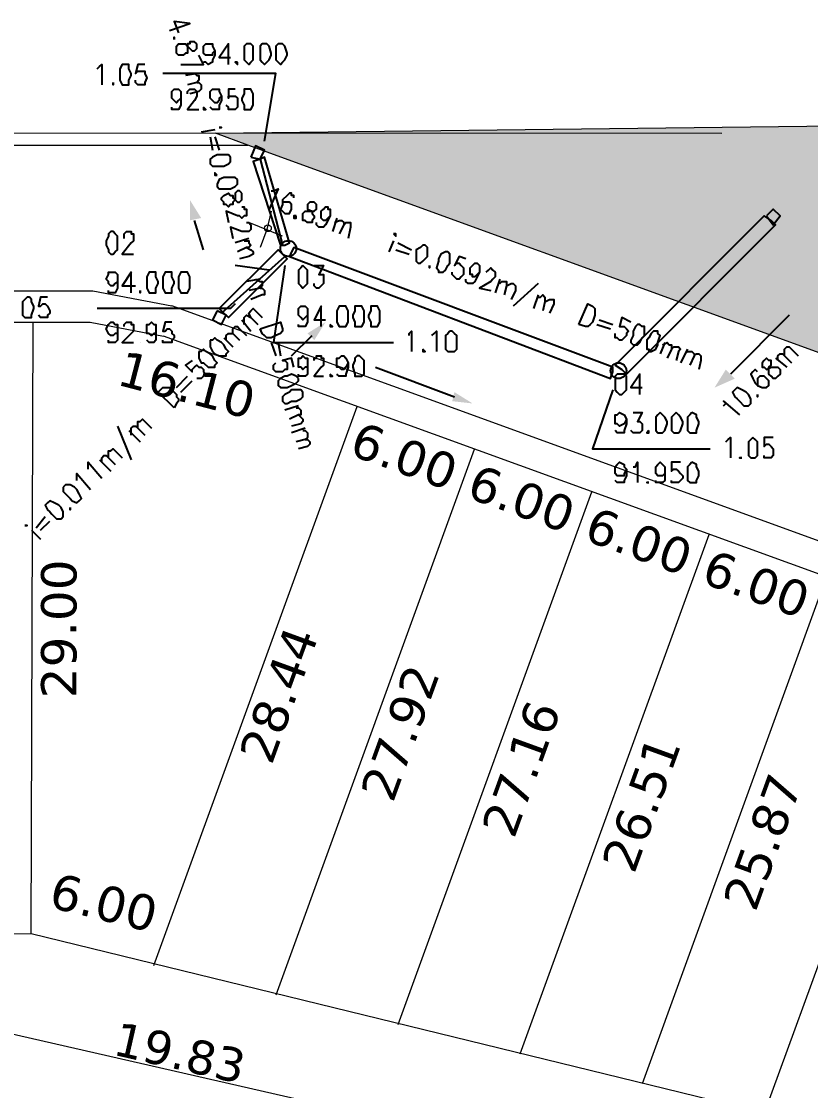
# Model space of a CAD drawing. Header units: centimetres. Extents: x 429547 to 433218, y 9613176 to 9615382.
# Drawn here: x 432587.1 to 432625.1, y 9614630.3 to 9614681.7 of the extents above; entities that cross this region are included whole.
import ezdxf

# ---------------------------------------------------------------- set-up
doc = ezdxf.new("R2010")
doc.units = ezdxf.units.CM
doc.header["$LTSCALE"] = 0.05
for name, color, linetype, lineweight in [('AREAS', 6, 'Continuous', 20), ('CERCA', 1, 'FENCELINE1', 15), ('DIM NOVO', 4, 'Continuous', 20), ('p vista', 1, 'Continuous', 50)]:
    doc.layers.add(name, color=color, linetype=linetype, lineweight=lineweight)
for name, color, linetype in [('DIM', 7, 'Continuous'), ('Hachura', 252, 'Continuous'), ('PDF_C00-FF-00', 7, 'Continuous'), ('PDF_Cotas', 7, 'Continuous'), ('PDF_PONTOS-CAIXAS', 7, 'Continuous'), ('PDF_PS_IND_COMPRIMENTO', 1, 'Continuous'), ('PDF_PS_IND_DIAMETRO', 1, 'Continuous'), ('PDF_PS_IND_FLUXO', 1, 'Continuous'), ('PDF_PS_IND_INCLINACAO', 1, 'Continuous'), ('PDF_PS_LINHA_CENTRAL', 1, 'Continuous'), ('PDF_PS_PONTOS_IDENTIFICACAO_LIN', 7, 'Continuous'), ('PDF_PS_PONTOS_IDENTIFICACAO_TXT', 1, 'Continuous'), ('PDF_TUBO_DE_CONCRETO', 7, 'Continuous')]:
    doc.layers.add(name, color=color, linetype=linetype)
doc.styles.add('LEALTÀ PADRÃO', font='verdana.ttf')
doc.linetypes.add('FENCELINE1', pattern='A,0.25,-0.1,[133,ltypeshp.shx,S=0.1,R=0,X=-0.1,Y=0],-0.1,1', length=1.45)

msp = doc.modelspace()

# ---------------------------------------------------------------- hatches: boundary and pattern name
at = {"layer": 'Hachura', "linetype": 'Continuous', "lineweight": -2, "true_color": 0x139b48}
h = msp.add_hatch(dxfattribs=at)
h.set_pattern_fill('CROSS', color=114, scale=0.1)
h.set_pattern_definition([(0, (3000, 500), (0.635, 0.635), [0.3175, -0.9525]), (90, (3000.15875, 499.84125), (-0.635, 0.635), [0.3175, -0.9525])])
h.paths.add_polyline_path([(432658.056, 9614677.069), (432596.462, 9614676.347), (432598.012, 9614675.763), (432650.626, 9614656.633)])

# ---------------------------------------------------------------- linework, layer by layer
at = {"layer": 'AREAS', "color": 7, "linetype": 'Continuous', "lineweight": 9}
for p, q in [((432596.462, 9614676.347), (432658.056, 9614677.069)), ((432598.012, 9614675.763), (432596.462, 9614676.347)), ((432650.626, 9614656.633), (432598.012, 9614675.763))]:
    msp.add_line(p, q, dxfattribs=at)
at = {"layer": 'CERCA', "color": 7, "linetype": 'ByBlock', "lineweight": 9}
msp.add_line((432623.442, 9614629.103, -0.932), (432587.606, 9614637.852, -1.112), dxfattribs=at)
at = {"layer": 'DIM NOVO', "color": 251, "linetype": 'Continuous', "lineweight": 0, "true_color": 0x636466}
msp.add_line((432585.887, 9614633.226), (432603.445, 9614629.227), dxfattribs=at)
at = {"layer": 'p vista', "color": 7, "linetype": 'Continuous', "lineweight": 9}
for p, q in [((430995.543, 9614677.372, -1.124), (432620.791, 9614676.336, -1.124)), ((432565.394, 9614675.763), (432598.012, 9614675.763)), ((432702.785, 9614637.669), (432598.012, 9614675.763)), ((432559.21, 9614668.763), (432590.572, 9614668.763)), ((432590.572, 9614668.763), (432594.367, 9614668.044)), ((432753.487, 9614610.19), (432594.367, 9614668.044)), ((432557.852, 9614667.263), (432590.431, 9614667.263)), ((432587.606, 9614637.852, -1.112), (432587.693, 9614667.263)), ((432590.431, 9614667.263), (432593.968, 9614666.593)), ((432759.185, 9614606.522, 0), (432593.968, 9614666.593)), ((432593.502, 9614636.34), (432603.271, 9614663.21)), ((432599.37, 9614634.922), (432608.91, 9614661.16)), ((432605.239, 9614633.503), (432614.549, 9614659.11)), ((432611.107, 9614632.085), (432620.188, 9614657.06)), ((432616.976, 9614630.666), (432625.827, 9614655.009)), ((432622.845, 9614629.251), (432631.466, 9614652.959)), ((432587.606, 9614637.852, -1.112), (432528.551, 9614637.741, -1.124))]:
    msp.add_line(p, q, dxfattribs=at)
at = {"layer": 'PDF_C00-FF-00', "linetype": 'Continuous', "lineweight": 25}
for centre in [(432599.956, 9614670.795), (432615.822, 9614664.927)]:
    msp.add_circle(centre, 0.38, dxfattribs=at)
at = {"layer": 'PDF_Cotas', "linetype": 'Continuous', "lineweight": 9}
for points in [[(432599.141, 9614672.588), (432598.924, 9614671.718), (432598.598, 9614670.849)], [(432599.685, 9614671.392), (432598.055, 9614672.044)]]:
    msp.add_lwpolyline(points, dxfattribs=at)
msp.add_circle((432598.978, 9614671.773), 0.163, dxfattribs=at)
at = {"layer": 'PDF_PONTOS-CAIXAS', "linetype": 'Continuous', "lineweight": 25}
for points in [[(432598.163, 9614675.195), (432598.598, 9614675.087), (432598.815, 9614675.521), (432598.381, 9614675.739)], [(432622.939, 9614672.37), (432623.265, 9614671.936), (432623.591, 9614672.37), (432623.265, 9614672.696)], [(432596.533, 9614667.806), (432596.316, 9614667.372), (432596.751, 9614667.154), (432596.968, 9614667.589)]]:
    msp.add_lwpolyline(points, close=True, dxfattribs=at)
at = {"layer": 'PDF_PS_IND_COMPRIMENTO', "linetype": 'Continuous', "lineweight": 25}
for points in [[(432594.251, 9614681.281), (432595.229, 9614681.607), (432594.469, 9614681.715), (432594.686, 9614681.172)], [(432594.469, 9614680.846), (432594.469, 9614680.955), (432594.469, 9614680.846)], [(432594.795, 9614679.651), (432595.881, 9614679.651), (432595.664, 9614680.085)], [(432595.555, 9614679.216), (432595.012, 9614679.107)], [(432595.447, 9614679.216), (432595.555, 9614679.107), (432595.664, 9614679.107), (432595.664, 9614678.999), (432595.664, 9614678.89), (432595.555, 9614678.781), (432595.121, 9614678.673)], [(432595.555, 9614678.781), (432595.664, 9614678.781), (432595.773, 9614678.673), (432595.773, 9614678.564), (432595.773, 9614678.455), (432595.664, 9614678.347), (432595.229, 9614678.238)], [(432599.141, 9614673.565), (432599.25, 9614673.565), (432599.467, 9614673.674), (432599.033, 9614672.696)], [(432600.228, 9614673.239), (432600.228, 9614673.348), (432600.119, 9614673.348), (432600.119, 9614673.457), (432600.011, 9614673.457), (432599.902, 9614673.348), (432599.685, 9614673.131), (432599.685, 9614672.913), (432599.576, 9614672.696), (432599.685, 9614672.588), (432599.793, 9614672.479), (432599.902, 9614672.479), (432600.011, 9614672.479), (432600.119, 9614672.696), (432600.119, 9614672.805), (432600.119, 9614672.913), (432600.011, 9614673.022), (432599.793, 9614673.022), (432599.685, 9614673.022), (432599.685, 9614672.913)], [(432601.967, 9614672.37), (432601.858, 9614672.262), (432601.749, 9614672.153), (432601.641, 9614672.153), (432601.532, 9614672.262), (432601.532, 9614672.37), (432601.532, 9614672.479), (432601.532, 9614672.588), (432601.641, 9614672.696), (432601.749, 9614672.805), (432601.858, 9614672.805), (432601.858, 9614672.696), (432601.967, 9614672.696), (432601.967, 9614672.588), (432601.967, 9614672.37), (432601.858, 9614672.153), (432601.749, 9614671.936), (432601.641, 9614671.827), (432601.532, 9614671.827), (432601.423, 9614671.827), (432601.315, 9614671.936), (432601.315, 9614672.044)], [(432602.293, 9614672.262), (432602.075, 9614671.61)], [(432602.184, 9614672.044), (432602.401, 9614672.153), (432602.51, 9614672.153), (432602.619, 9614672.044), (432602.619, 9614671.936), (432602.401, 9614671.501)], [(432602.619, 9614671.936), (432602.727, 9614672.044), (432602.836, 9614672.044), (432602.945, 9614672.044), (432602.945, 9614671.936), (432602.945, 9614671.827), (432602.836, 9614671.284)], [(432623.809, 9614665.633), (432623.809, 9614665.85), (432623.809, 9614665.959), (432623.917, 9614666.068), (432624.026, 9614666.068), (432624.135, 9614665.959), (432624.461, 9614665.633)], [(432623.374, 9614665.524), (432623.917, 9614665.09)], [(432623.483, 9614665.416), (432623.483, 9614665.524), (432623.483, 9614665.633), (432623.591, 9614665.742), (432623.7, 9614665.742), (432623.809, 9614665.633), (432624.135, 9614665.307)], [(432622.505, 9614664.872), (432622.396, 9614664.981), (432622.287, 9614664.872), (432622.179, 9614664.764), (432622.287, 9614664.546), (432622.396, 9614664.329), (432622.505, 9614664.22), (432622.722, 9614664.112), (432622.831, 9614664.112), (432622.939, 9614664.112), (432623.048, 9614664.22), (432623.048, 9614664.438), (432622.939, 9614664.546), (432622.831, 9614664.655), (432622.613, 9614664.655), (432622.505, 9614664.546), (432622.505, 9614664.438), (432622.505, 9614664.329), (432622.505, 9614664.22)], [(432620.875, 9614663.242), (432620.983, 9614663.351), (432620.875, 9614663.46), (432621.635, 9614662.808)], [(432622.505, 9614663.786), (432622.505, 9614663.677), (432622.505, 9614663.786)]]:
    msp.add_lwpolyline(points, dxfattribs=at)
for points in [[(432595.555, 9614680.629), (432595.447, 9614680.737), (432595.338, 9614680.737), (432595.229, 9614680.737), (432595.229, 9614680.629), (432595.121, 9614680.629), (432595.121, 9614680.411), (432595.121, 9614680.303), (432595.121, 9614680.194), (432595.012, 9614680.194), (432594.903, 9614680.085), (432594.795, 9614680.085), (432594.686, 9614680.085), (432594.577, 9614680.194), (432594.577, 9614680.411), (432594.577, 9614680.52), (432594.686, 9614680.629), (432594.795, 9614680.629), (432594.903, 9614680.629), (432595.012, 9614680.629), (432595.121, 9614680.52), (432595.229, 9614680.411), (432595.338, 9614680.303), (432595.447, 9614680.303), (432595.555, 9614680.411), (432595.555, 9614680.52)], [(432601.097, 9614673.022), (432600.989, 9614673.022), (432600.88, 9614672.913), (432600.88, 9614672.805), (432600.88, 9614672.696), (432601.097, 9614672.588), (432601.097, 9614672.479), (432601.206, 9614672.37), (432601.206, 9614672.262), (432601.097, 9614672.153), (432601.097, 9614672.044), (432600.989, 9614672.044), (432600.88, 9614672.044), (432600.771, 9614672.153), (432600.663, 9614672.153), (432600.663, 9614672.262), (432600.663, 9614672.37), (432600.663, 9614672.479), (432600.771, 9614672.588), (432600.88, 9614672.588), (432600.989, 9614672.588), (432601.097, 9614672.588), (432601.206, 9614672.588), (432601.315, 9614672.696), (432601.315, 9614672.805), (432601.315, 9614672.913), (432601.206, 9614673.022)], [(432600.337, 9614672.37), (432600.228, 9614672.37), (432600.228, 9614672.262), (432600.337, 9614672.262)], [(432622.722, 9614665.307), (432622.722, 9614665.198), (432622.722, 9614665.09), (432622.831, 9614665.09), (432622.939, 9614664.981), (432623.157, 9614665.09), (432623.265, 9614665.09), (432623.374, 9614665.09), (432623.483, 9614665.09), (432623.591, 9614664.981), (432623.591, 9614664.872), (432623.591, 9614664.764), (432623.483, 9614664.655), (432623.374, 9614664.546), (432623.265, 9614664.546), (432623.157, 9614664.655), (432623.048, 9614664.764), (432623.048, 9614664.981), (432623.048, 9614665.09), (432623.157, 9614665.198), (432623.157, 9614665.307), (432623.157, 9614665.416), (432623.048, 9614665.416), (432622.939, 9614665.524), (432622.831, 9614665.416)], [(432621.418, 9614664.003), (432621.309, 9614663.894), (432621.418, 9614663.677), (432621.527, 9614663.568), (432621.635, 9614663.46), (432621.853, 9614663.242), (432621.961, 9614663.242), (432622.07, 9614663.242), (432622.179, 9614663.351), (432622.179, 9614663.46), (432622.179, 9614663.568), (432622.07, 9614663.786), (432621.961, 9614663.894), (432621.744, 9614664.003), (432621.527, 9614664.112)]]:
    msp.add_lwpolyline(points, close=True, dxfattribs=at)
at = {"layer": 'PDF_PS_IND_DIAMETRO', "linetype": 'Continuous', "lineweight": 25}
for points in [[(432613.92, 9614667.154), (432614.355, 9614668.132), (432614.572, 9614668.024), (432614.681, 9614667.915), (432614.681, 9614667.806), (432614.681, 9614667.698), (432614.681, 9614667.589), (432614.572, 9614667.263), (432614.463, 9614667.154), (432614.355, 9614667.046), (432614.246, 9614667.046)], [(432598.598, 9614666.937), (432599.576, 9614667.263), (432599.685, 9614666.937), (432599.685, 9614666.828), (432599.576, 9614666.72), (432599.359, 9614666.611), (432599.141, 9614666.502), (432599.033, 9614666.502), (432598.924, 9614666.502), (432598.815, 9614666.611), (432598.707, 9614666.72)], [(432616.854, 9614667.154), (432616.745, 9614667.154), (432616.637, 9614667.046), (432616.528, 9614666.828), (432616.528, 9614666.611), (432616.419, 9614666.394), (432616.419, 9614666.285), (432616.528, 9614666.176), (432616.637, 9614666.176), (432616.745, 9614666.176), (432616.854, 9614666.285), (432616.963, 9614666.502), (432617.071, 9614666.611), (432617.071, 9614666.828), (432617.071, 9614667.046), (432616.963, 9614667.046)], [(432617.615, 9614666.828), (432617.506, 9614666.828), (432617.397, 9614666.72), (432617.289, 9614666.502), (432617.18, 9614666.394), (432617.18, 9614666.176), (432617.18, 9614665.959), (432617.289, 9614665.959), (432617.289, 9614665.85), (432617.397, 9614665.85), (432617.615, 9614665.959), (432617.723, 9614666.176), (432617.723, 9614666.285), (432617.832, 9614666.611), (432617.723, 9614666.72), (432617.723, 9614666.828)], [(432596.207, 9614666.394), (432596.207, 9614666.285), (432596.207, 9614666.068), (432596.316, 9614665.85), (432596.425, 9614665.742), (432596.642, 9614665.633), (432596.859, 9614665.633), (432596.968, 9614665.633), (432596.968, 9614665.742), (432597.077, 9614665.85), (432596.968, 9614665.959), (432596.859, 9614666.176), (432596.751, 9614666.285), (432596.533, 9614666.394), (432596.425, 9614666.502), (432596.316, 9614666.394)], [(432595.664, 9614665.85), (432595.664, 9614665.742), (432595.664, 9614665.524), (432595.773, 9614665.307), (432595.881, 9614665.307), (432596.099, 9614665.09), (432596.316, 9614665.09), (432596.425, 9614665.09), (432596.425, 9614665.198), (432596.533, 9614665.307), (432596.425, 9614665.416), (432596.316, 9614665.633), (432596.207, 9614665.742), (432595.99, 9614665.85), (432595.881, 9614665.959), (432595.773, 9614665.85)], [(432600.445, 9614664.546), (432600.337, 9614664.655), (432600.119, 9614664.764), (432599.902, 9614664.655), (432599.793, 9614664.655), (432599.576, 9614664.546), (432599.467, 9614664.438), (432599.467, 9614664.329), (432599.467, 9614664.22), (432599.576, 9614664.112), (432599.685, 9614664.112), (432599.902, 9614664.112), (432600.119, 9614664.22), (432600.337, 9614664.329), (432600.445, 9614664.438)], [(432594.469, 9614663.134), (432593.708, 9614663.894), (432593.925, 9614664.112), (432594.034, 9614664.112), (432594.143, 9614664.112), (432594.251, 9614664.112), (432594.36, 9614664.003), (432594.577, 9614663.786), (432594.577, 9614663.677), (432594.686, 9614663.568), (432594.686, 9614663.46), (432594.577, 9614663.351)], [(432600.663, 9614663.894), (432600.554, 9614664.003), (432600.445, 9614664.003), (432600.119, 9614664.003), (432600.011, 9614663.894), (432599.793, 9614663.786), (432599.685, 9614663.677), (432599.685, 9614663.568), (432599.685, 9614663.46), (432599.793, 9614663.351), (432599.902, 9614663.351), (432600.119, 9614663.46), (432600.337, 9614663.46), (432600.554, 9614663.568), (432600.663, 9614663.677), (432600.663, 9614663.786)]]:
    msp.add_lwpolyline(points, close=True, dxfattribs=at)
for points in [[(432597.837, 9614667.154), (432597.837, 9614667.372), (432597.837, 9614667.48), (432597.946, 9614667.589), (432598.163, 9614667.48), (432598.489, 9614667.154)], [(432598.163, 9614667.48), (432598.055, 9614667.698), (432598.163, 9614667.806), (432598.272, 9614667.915), (432598.381, 9614667.806), (432598.707, 9614667.48)], [(432597.294, 9614666.72), (432597.294, 9614666.828), (432597.294, 9614666.937), (432597.403, 9614667.046), (432597.511, 9614667.046), (432597.62, 9614666.937), (432597.946, 9614666.611)], [(432597.729, 9614667.372), (432598.163, 9614666.828)], [(432614.789, 9614667.154), (432615.441, 9614666.937)], [(432614.898, 9614667.372), (432615.55, 9614667.154)], [(432616.419, 9614667.263), (432615.985, 9614667.48), (432615.876, 9614667.046), (432615.985, 9614667.046), (432616.093, 9614667.046), (432616.202, 9614666.937), (432616.311, 9614666.828), (432616.202, 9614666.72), (432616.202, 9614666.611), (432616.093, 9614666.502), (432615.985, 9614666.394), (432615.876, 9614666.394), (432615.767, 9614666.502), (432615.659, 9614666.502), (432615.659, 9614666.611), (432615.659, 9614666.72)], [(432596.968, 9614666.394), (432596.968, 9614666.611), (432597.077, 9614666.72), (432597.185, 9614666.72), (432597.294, 9614666.72), (432597.62, 9614666.394)], [(432596.859, 9614666.502), (432597.294, 9614666.068)], [(432599.141, 9614666.285), (432599.359, 9614665.633)], [(432599.467, 9614666.285), (432599.576, 9614665.633)], [(432618.049, 9614666.285), (432617.832, 9614665.742)], [(432617.941, 9614666.176), (432618.158, 9614666.285), (432618.267, 9614666.176), (432618.375, 9614666.176), (432618.375, 9614665.959), (432618.158, 9614665.524)], [(432618.375, 9614665.959), (432618.484, 9614666.068), (432618.593, 9614666.068), (432618.701, 9614666.068), (432618.81, 9614665.959), (432618.701, 9614665.85), (432618.593, 9614665.416)], [(432600.228, 9614665.09), (432600.119, 9614665.524), (432599.685, 9614665.416), (432599.793, 9614665.416), (432599.902, 9614665.307), (432599.902, 9614665.198), (432599.902, 9614664.981), (432599.793, 9614664.981), (432599.685, 9614664.872), (432599.576, 9614664.872), (432599.467, 9614664.872), (432599.359, 9614664.872), (432599.25, 9614664.981), (432599.25, 9614665.09), (432599.25, 9614665.198), (432599.359, 9614665.307)], [(432619.136, 9614665.959), (432618.81, 9614665.307)], [(432619.027, 9614665.742), (432619.136, 9614665.85), (432619.245, 9614665.85), (432619.353, 9614665.85), (432619.462, 9614665.742), (432619.462, 9614665.633), (432619.245, 9614665.198)], [(432619.462, 9614665.633), (432619.571, 9614665.742), (432619.679, 9614665.742), (432619.788, 9614665.633), (432619.788, 9614665.416), (432619.679, 9614664.981)], [(432595.338, 9614665.416), (432595.012, 9614665.198), (432595.338, 9614664.872), (432595.338, 9614664.981), (432595.447, 9614665.09), (432595.555, 9614665.198), (432595.664, 9614665.09), (432595.773, 9614665.09), (432595.881, 9614664.981), (432595.881, 9614664.872), (432595.99, 9614664.764), (432595.881, 9614664.655), (432595.773, 9614664.546), (432595.664, 9614664.546), (432595.555, 9614664.546)], [(432594.577, 9614664.112), (432595.121, 9614664.655)], [(432594.795, 9614663.894), (432595.338, 9614664.438)], [(432600.445, 9614663.242), (432599.793, 9614663.025)], [(432600.337, 9614663.134), (432600.445, 9614663.134), (432600.554, 9614663.025), (432600.554, 9614662.916), (432600.554, 9614662.808), (432600.445, 9614662.808), (432600.011, 9614662.59)], [(432600.445, 9614662.808), (432600.554, 9614662.699), (432600.663, 9614662.59), (432600.663, 9614662.482), (432600.554, 9614662.373), (432600.119, 9614662.264)], [(432600.771, 9614662.156), (432600.119, 9614661.938)], [(432600.663, 9614662.047), (432600.771, 9614662.047), (432600.88, 9614661.938), (432600.88, 9614661.83), (432600.88, 9614661.721), (432600.771, 9614661.612), (432600.337, 9614661.504)], [(432600.771, 9614661.612), (432600.88, 9614661.612), (432600.989, 9614661.504), (432600.989, 9614661.395), (432600.88, 9614661.286), (432600.445, 9614661.178)]]:
    msp.add_lwpolyline(points, dxfattribs=at)
at = {"layer": 'PDF_PS_IND_FLUXO', "linetype": 'Continuous', "lineweight": 25}
for points in [[(432595.881, 9614670.74), (432595.447, 9614672.153)], [(432624.026, 9614667.589), (432621.201, 9614664.764)], [(432600.119, 9614665.633), (432601.097, 9614666.611)], [(432604.14, 9614665.09), (432607.943, 9614663.677)]]:
    msp.add_lwpolyline(points, dxfattribs=at)
at = {"layer": 'PDF_PS_IND_FLUXO', "linetype": 'Continuous', "lineweight": 0, "transparency": 33554559}
for points in [[(432595.229, 9614672.153), (432595.229, 9614673.131), (432595.773, 9614672.262)], [(432600.88, 9614666.72), (432601.749, 9614667.263), (432601.206, 9614666.394)], [(432621.418, 9614664.546), (432620.44, 9614664.112), (432620.983, 9614664.981)], [(432607.943, 9614663.894), (432608.813, 9614663.351), (432607.835, 9614663.46)]]:
    msp.add_solid(points, dxfattribs=at)
at = {"layer": 'PDF_PS_IND_INCLINACAO', "linetype": 'Continuous', "lineweight": 25}
for points in [[(432596.425, 9614676.499), (432595.773, 9614676.391)], [(432596.642, 9614676.608), (432596.751, 9614676.608), (432596.642, 9614676.608)], [(432596.207, 9614676.173), (432596.316, 9614675.521)], [(432596.425, 9614676.173), (432596.642, 9614675.521)], [(432597.729, 9614672.805), (432597.837, 9614672.805), (432597.837, 9614672.696), (432597.946, 9614672.696), (432597.946, 9614672.588), (432597.946, 9614672.479), (432597.946, 9614672.37), (432597.837, 9614672.37), (432597.729, 9614672.262), (432597.62, 9614672.37), (432597.511, 9614672.37), (432596.968, 9614672.588), (432597.077, 9614672.044)], [(432597.946, 9614672.044), (432598.055, 9614672.044), (432598.163, 9614671.936), (432598.163, 9614671.827), (432598.163, 9614671.718), (432598.055, 9614671.61), (432597.946, 9614671.61), (432597.837, 9614671.61), (432597.729, 9614671.61), (432597.185, 9614671.827), (432597.294, 9614671.284)], [(432598.055, 9614671.284), (432597.403, 9614671.066)], [(432597.837, 9614671.175), (432598.055, 9614671.175), (432598.055, 9614671.066), (432598.163, 9614670.958), (432598.055, 9614670.849), (432597.946, 9614670.849), (432597.511, 9614670.632)], [(432605.009, 9614671.175), (432604.792, 9614670.632)], [(432597.946, 9614670.849), (432598.163, 9614670.74), (432598.272, 9614670.632), (432598.272, 9614670.523), (432598.055, 9614670.414), (432597.62, 9614670.306)], [(432605.118, 9614670.74), (432605.77, 9614670.523)], [(432605.227, 9614671.066), (432605.879, 9614670.74)], [(432608.487, 9614670.306), (432608.161, 9614670.414), (432607.943, 9614669.98), (432608.052, 9614670.088), (432608.161, 9614670.088), (432608.269, 9614669.98), (432608.378, 9614669.871), (432608.378, 9614669.762), (432608.378, 9614669.654), (432608.378, 9614669.545), (432608.269, 9614669.436), (432608.161, 9614669.328), (432608.052, 9614669.328), (432607.943, 9614669.436), (432607.835, 9614669.545), (432607.835, 9614669.654)], [(432599.033, 9614669.762), (432597.403, 9614669.98)], [(432606.748, 9614669.98), (432606.748, 9614669.871), (432606.748, 9614669.98)], [(432609.139, 9614669.654), (432609.03, 9614669.545), (432608.921, 9614669.436), (432608.813, 9614669.436), (432608.813, 9614669.545), (432608.704, 9614669.545), (432608.704, 9614669.654), (432608.704, 9614669.871), (432608.813, 9614669.98), (432608.921, 9614670.088), (432609.03, 9614670.088), (432609.139, 9614669.98), (432609.139, 9614669.871), (432609.139, 9614669.654), (432609.03, 9614669.436), (432608.921, 9614669.219), (432608.813, 9614669.11), (432608.704, 9614669.11), (432608.595, 9614669.11), (432608.487, 9614669.219), (432608.487, 9614669.328)], [(432609.465, 9614669.654), (432609.573, 9614669.762), (432609.682, 9614669.871), (432609.791, 9614669.762), (432609.899, 9614669.654), (432609.899, 9614669.545), (432609.899, 9614669.436), (432609.791, 9614669.328), (432609.682, 9614669.219), (432609.139, 9614668.893), (432609.682, 9614668.784)], [(432598.598, 9614669.328), (432597.946, 9614669.219)], [(432598.381, 9614669.328), (432598.598, 9614669.219), (432598.707, 9614669.219), (432598.707, 9614669.11), (432598.707, 9614669.002), (432598.598, 9614668.893), (432598.055, 9614668.784)], [(432610.117, 9614669.328), (432609.899, 9614668.676)], [(432610.117, 9614669.11), (432610.225, 9614669.219), (432610.334, 9614669.219), (432610.443, 9614669.219), (432610.443, 9614669.11), (432610.443, 9614669.002), (432610.334, 9614668.567)], [(432610.443, 9614669.002), (432610.66, 9614669.11), (432610.769, 9614669.11), (432610.877, 9614669.002), (432610.877, 9614668.784), (432610.66, 9614668.35)], [(432611.964, 9614669.11), (432610.769, 9614668.024)], [(432598.598, 9614668.893), (432598.707, 9614668.893), (432598.815, 9614668.784), (432598.815, 9614668.676), (432598.815, 9614668.567), (432598.707, 9614668.567), (432598.163, 9614668.35)], [(432611.964, 9614668.567), (432611.747, 9614667.915)], [(432611.964, 9614668.458), (432612.073, 9614668.458), (432612.181, 9614668.567), (432612.29, 9614668.458), (432612.29, 9614668.241), (432612.181, 9614667.806)], [(432612.29, 9614668.241), (432612.507, 9614668.35), (432612.616, 9614668.35), (432612.725, 9614668.35), (432612.725, 9614668.241), (432612.725, 9614668.132), (432612.507, 9614667.698)], [(432592.73, 9614662.156), (432592.73, 9614662.373), (432592.73, 9614662.482), (432592.839, 9614662.482), (432592.947, 9614662.59), (432593.056, 9614662.482), (432593.382, 9614662.156)], [(432591.752, 9614662.264), (432592.404, 9614660.634)], [(432592.295, 9614662.047), (432592.839, 9614661.504)], [(432592.404, 9614661.83), (432592.404, 9614662.047), (432592.404, 9614662.156), (432592.513, 9614662.264), (432592.621, 9614662.264), (432592.73, 9614662.156), (432593.056, 9614661.83)], [(432591.317, 9614660.743), (432591.317, 9614660.96), (432591.317, 9614661.069), (432591.426, 9614661.069), (432591.535, 9614661.178), (432591.643, 9614661.069), (432591.969, 9614660.743)], [(432590.339, 9614660.2), (432590.339, 9614660.308), (432590.339, 9614660.526), (432590.991, 9614659.765)], [(432590.883, 9614660.634), (432591.426, 9614660.091)], [(432590.991, 9614660.526), (432590.991, 9614660.634), (432590.991, 9614660.743), (432591.1, 9614660.852), (432591.209, 9614660.852), (432591.317, 9614660.743), (432591.643, 9614660.417)], [(432589.796, 9614659.656), (432589.796, 9614659.765), (432589.796, 9614659.982), (432590.448, 9614659.222)], [(432589.47, 9614658.352), (432589.47, 9614658.244), (432589.47, 9614658.352)], [(432587.84, 9614657.374), (432588.275, 9614657.918)], [(432587.297, 9614657.483), (432587.405, 9614657.483), (432587.297, 9614657.483)], [(432588.057, 9614657.266), (432588.492, 9614657.7)], [(432587.623, 9614657.266), (432588.057, 9614656.831)]]:
    msp.add_lwpolyline(points, dxfattribs=at)
for points in [[(432597.185, 9614675.195), (432597.077, 9614675.304), (432596.968, 9614675.304), (432596.751, 9614675.304), (432596.533, 9614675.304), (432596.316, 9614675.195), (432596.207, 9614675.087), (432596.207, 9614674.869), (432596.316, 9614674.761), (432596.533, 9614674.761), (432596.751, 9614674.761), (432596.859, 9614674.761), (432597.077, 9614674.869), (432597.185, 9614674.978), (432597.185, 9614675.087)], [(432596.533, 9614674.326), (432596.425, 9614674.435), (432596.425, 9614674.326)], [(432597.511, 9614674.109), (432597.403, 9614674.217), (432597.294, 9614674.217), (432597.077, 9614674.217), (432596.859, 9614674.217), (432596.642, 9614674.109), (432596.533, 9614673.891), (432596.533, 9614673.783), (432596.642, 9614673.674), (432596.859, 9614673.674), (432597.077, 9614673.674), (432597.185, 9614673.674), (432597.403, 9614673.783), (432597.511, 9614673.891), (432597.511, 9614674)], [(432597.729, 9614673.457), (432597.62, 9614673.565), (432597.511, 9614673.565), (432597.403, 9614673.457), (432597.403, 9614673.348), (432597.403, 9614673.131), (432597.294, 9614673.022), (432597.294, 9614672.913), (432597.185, 9614672.913), (432597.077, 9614672.805), (432596.968, 9614672.913), (432596.859, 9614672.913), (432596.859, 9614673.022), (432596.751, 9614673.131), (432596.751, 9614673.239), (432596.859, 9614673.348), (432597.077, 9614673.457), (432597.185, 9614673.348), (432597.294, 9614673.348), (432597.294, 9614673.239), (432597.403, 9614673.131), (432597.511, 9614673.022), (432597.62, 9614673.022), (432597.729, 9614673.131), (432597.729, 9614673.239)], [(432605.009, 9614671.501), (432605.118, 9614671.392), (432605.118, 9614671.501)], [(432606.531, 9614670.958), (432606.422, 9614670.958), (432606.313, 9614670.849), (432606.096, 9614670.74), (432606.096, 9614670.523), (432606.096, 9614670.306), (432606.096, 9614670.197), (432606.205, 9614670.088), (432606.313, 9614670.088), (432606.422, 9614670.197), (432606.639, 9614670.414), (432606.639, 9614670.523), (432606.639, 9614670.74), (432606.639, 9614670.849)], [(432607.617, 9614670.632), (432607.509, 9614670.632), (432607.291, 9614670.523), (432607.183, 9614670.306), (432607.183, 9614670.197), (432607.074, 9614669.871), (432607.183, 9614669.762), (432607.183, 9614669.654), (432607.291, 9614669.654), (432607.4, 9614669.654), (432607.509, 9614669.762), (432607.617, 9614669.98), (432607.726, 9614670.088), (432607.726, 9614670.306), (432607.726, 9614670.523)], [(432589.144, 9614659.33), (432589.144, 9614659.222), (432589.144, 9614659.113), (432589.361, 9614658.896), (432589.47, 9614658.787), (432589.579, 9614658.678), (432589.796, 9614658.57), (432589.905, 9614658.678), (432590.013, 9614658.787), (432589.905, 9614659.004), (432589.796, 9614659.222), (432589.687, 9614659.33), (432589.47, 9614659.439), (432589.361, 9614659.439), (432589.253, 9614659.439)], [(432588.383, 9614658.57), (432588.275, 9614658.461), (432588.383, 9614658.244), (432588.492, 9614658.135), (432588.601, 9614658.026), (432588.818, 9614657.809), (432588.927, 9614657.809), (432589.035, 9614657.809), (432589.144, 9614657.918), (432589.144, 9614658.026), (432589.144, 9614658.135), (432589.035, 9614658.352), (432588.927, 9614658.461), (432588.709, 9614658.57), (432588.492, 9614658.678)]]:
    msp.add_lwpolyline(points, close=True, dxfattribs=at)
at = {"layer": 'PDF_PS_LINHA_CENTRAL', "linetype": 'Continuous', "lineweight": 25}
for points in [[(432598.598, 9614675.087), (432599.685, 9614670.958)], [(432596.751, 9614667.698), (432599.793, 9614670.414)]]:
    msp.add_lwpolyline(points, dxfattribs=at)
at = {"layer": 'PDF_PS_PONTOS_IDENTIFICACAO_LIN', "linetype": 'Continuous', "lineweight": 25}
for points in [[(432598.815, 9614675.956), (432599.359, 9614679.216), (432593.925, 9614679.216)], [(432599.793, 9614669.98), (432599.25, 9614666.285), (432605.009, 9614666.285)], [(432597.403, 9614668.132), (432597.185, 9614667.915), (432590.774, 9614667.915)], [(432615.55, 9614664.003), (432614.572, 9614661.178), (432620.223, 9614661.178)]]:
    msp.add_lwpolyline(points, dxfattribs=at)
at = {"layer": 'PDF_PS_PONTOS_IDENTIFICACAO_TXT', "linetype": 'Continuous', "lineweight": 25}
for points in [[(432596.425, 9614680.303), (432596.316, 9614680.194), (432596.316, 9614680.085), (432596.099, 9614680.085), (432595.99, 9614680.085), (432595.881, 9614680.194), (432595.881, 9614680.303), (432595.881, 9614680.411), (432595.881, 9614680.52), (432595.99, 9614680.629), (432596.099, 9614680.629), (432596.316, 9614680.629), (432596.316, 9614680.52), (432596.425, 9614680.303), (432596.425, 9614680.085), (432596.316, 9614679.868), (432596.316, 9614679.759), (432596.099, 9614679.651), (432595.99, 9614679.759), (432595.881, 9614679.759)], [(432597.077, 9614679.651), (432597.077, 9614680.629), (432596.642, 9614679.977), (432597.185, 9614679.977)], [(432590.774, 9614679.433), (432590.883, 9614679.542), (432590.991, 9614679.651), (432590.991, 9614678.673)], [(432593.056, 9614679.651), (432592.73, 9614679.651), (432592.621, 9614679.216), (432592.73, 9614679.325), (432592.839, 9614679.325), (432592.947, 9614679.325), (432593.056, 9614679.325), (432593.056, 9614679.216), (432593.165, 9614678.999), (432593.056, 9614678.781), (432593.056, 9614678.673), (432592.947, 9614678.673), (432592.839, 9614678.673), (432592.73, 9614678.673), (432592.621, 9614678.781), (432592.621, 9614678.89)], [(432591.535, 9614678.781), (432591.535, 9614678.673), (432591.535, 9614678.781)], [(432594.795, 9614678.129), (432594.795, 9614678.021), (432594.686, 9614677.912), (432594.577, 9614677.803), (432594.469, 9614677.912), (432594.36, 9614678.021), (432594.36, 9614678.129), (432594.36, 9614678.347), (432594.469, 9614678.455), (432594.577, 9614678.455), (432594.686, 9614678.455), (432594.795, 9614678.347), (432594.795, 9614678.129), (432594.795, 9614677.912), (432594.795, 9614677.695), (432594.686, 9614677.477), (432594.577, 9614677.477), (432594.469, 9614677.477), (432594.36, 9614677.477), (432594.36, 9614677.586)], [(432595.121, 9614678.238), (432595.121, 9614678.347), (432595.229, 9614678.455), (432595.447, 9614678.455), (432595.555, 9614678.347), (432595.555, 9614678.238), (432595.555, 9614678.129), (432595.447, 9614677.912), (432595.121, 9614677.477), (432595.664, 9614677.477)], [(432596.751, 9614678.129), (432596.642, 9614678.021), (432596.642, 9614677.912), (432596.533, 9614677.803), (432596.425, 9614677.803), (432596.316, 9614677.912), (432596.207, 9614678.021), (432596.207, 9614678.129), (432596.207, 9614678.347), (432596.316, 9614678.455), (432596.425, 9614678.455), (432596.533, 9614678.455), (432596.642, 9614678.455), (432596.642, 9614678.347), (432596.751, 9614678.129), (432596.751, 9614677.912), (432596.642, 9614677.695), (432596.642, 9614677.477), (432596.533, 9614677.477), (432596.425, 9614677.477), (432596.316, 9614677.477), (432596.207, 9614677.586)], [(432597.403, 9614678.455), (432597.077, 9614678.455), (432597.077, 9614678.021), (432597.077, 9614678.129), (432597.185, 9614678.129), (432597.294, 9614678.129), (432597.403, 9614678.129), (432597.511, 9614678.021), (432597.511, 9614677.803), (432597.511, 9614677.586), (432597.403, 9614677.477), (432597.294, 9614677.477), (432597.185, 9614677.477), (432597.077, 9614677.477), (432597.077, 9614677.586), (432596.968, 9614677.695)], [(432592.078, 9614671.284), (432592.078, 9614671.392), (432592.078, 9614671.501), (432592.187, 9614671.61), (432592.404, 9614671.61), (432592.404, 9614671.501), (432592.513, 9614671.501), (432592.513, 9614671.392), (432592.513, 9614671.284), (432592.513, 9614671.175), (432592.404, 9614671.066), (432591.969, 9614670.523), (432592.513, 9614670.523)], [(432591.752, 9614669.328), (432591.752, 9614669.219), (432591.643, 9614669.11), (432591.535, 9614669.002), (432591.426, 9614669.002), (432591.317, 9614669.11), (432591.317, 9614669.219), (432591.209, 9614669.328), (432591.317, 9614669.545), (432591.317, 9614669.654), (432591.426, 9614669.654), (432591.535, 9614669.654), (432591.643, 9614669.654), (432591.752, 9614669.545), (432591.752, 9614669.328), (432591.752, 9614669.11), (432591.752, 9614668.893), (432591.643, 9614668.676), (432591.535, 9614668.676), (432591.426, 9614668.676), (432591.317, 9614668.676), (432591.317, 9614668.784)], [(432592.404, 9614668.676), (432592.404, 9614669.654), (432591.969, 9614669.002), (432592.621, 9614669.002)], [(432601.206, 9614669.98), (432601.641, 9614669.98), (432601.423, 9614669.545), (432601.532, 9614669.545), (432601.641, 9614669.545), (432601.641, 9614669.436), (432601.641, 9614669.328), (432601.641, 9614669.219), (432601.641, 9614669.11), (432601.532, 9614669.002), (432601.423, 9614668.893), (432601.315, 9614668.893), (432601.206, 9614669.002), (432601.206, 9614669.11)], [(432592.839, 9614668.784), (432592.839, 9614668.676), (432592.839, 9614668.784)], [(432588.383, 9614668.458), (432588.057, 9614668.458), (432587.949, 9614668.024), (432588.057, 9614668.024), (432588.166, 9614668.132), (432588.275, 9614668.132), (432588.383, 9614668.024), (432588.492, 9614667.806), (432588.492, 9614667.698), (432588.383, 9614667.589), (432588.383, 9614667.48), (432588.275, 9614667.48), (432588.166, 9614667.48), (432588.057, 9614667.48), (432587.949, 9614667.589)], [(432600.88, 9614667.698), (432600.88, 9614667.589), (432600.771, 9614667.48), (432600.663, 9614667.372), (432600.554, 9614667.48), (432600.445, 9614667.589), (432600.445, 9614667.698), (432600.445, 9614667.915), (432600.554, 9614668.024), (432600.663, 9614668.024), (432600.771, 9614668.024), (432600.88, 9614667.915), (432600.88, 9614667.698), (432600.88, 9614667.48), (432600.88, 9614667.263), (432600.771, 9614667.046), (432600.663, 9614667.046), (432600.554, 9614667.046), (432600.445, 9614667.046), (432600.445, 9614667.154)], [(432601.532, 9614667.046), (432601.532, 9614668.024), (432601.206, 9614667.372), (432601.749, 9614667.372)], [(432591.752, 9614666.937), (432591.752, 9614666.72), (432591.643, 9614666.72), (432591.535, 9614666.611), (432591.426, 9614666.611), (432591.317, 9614666.72), (432591.209, 9614666.937), (432591.317, 9614667.154), (432591.426, 9614667.263), (432591.535, 9614667.263), (432591.643, 9614667.154), (432591.752, 9614667.154), (432591.752, 9614666.937), (432591.752, 9614666.72), (432591.752, 9614666.394), (432591.643, 9614666.285), (432591.535, 9614666.285), (432591.426, 9614666.285), (432591.317, 9614666.285), (432591.317, 9614666.394)], [(432592.078, 9614667.046), (432592.078, 9614667.154), (432592.187, 9614667.263), (432592.404, 9614667.263), (432592.404, 9614667.154), (432592.513, 9614667.154), (432592.513, 9614667.046), (432592.513, 9614666.937), (432592.513, 9614666.828), (432592.404, 9614666.72), (432591.969, 9614666.285), (432592.513, 9614666.285)], [(432593.599, 9614666.937), (432593.599, 9614666.72), (432593.491, 9614666.72), (432593.382, 9614666.611), (432593.273, 9614666.72), (432593.165, 9614666.72), (432593.165, 9614666.937), (432593.165, 9614667.154), (432593.273, 9614667.154), (432593.382, 9614667.263), (432593.491, 9614667.154), (432593.599, 9614667.154), (432593.599, 9614666.937), (432593.599, 9614666.72), (432593.599, 9614666.394), (432593.491, 9614666.285), (432593.382, 9614666.285), (432593.273, 9614666.285), (432593.165, 9614666.394)], [(432594.36, 9614667.263), (432594.034, 9614667.263), (432593.925, 9614666.828), (432594.034, 9614666.828), (432594.143, 9614666.937), (432594.251, 9614666.937), (432594.36, 9614666.828), (432594.36, 9614666.72), (432594.469, 9614666.611), (432594.469, 9614666.502), (432594.36, 9614666.394), (432594.36, 9614666.285), (432594.251, 9614666.285), (432594.143, 9614666.285), (432594.034, 9614666.285), (432593.925, 9614666.285), (432593.925, 9614666.394)], [(432605.77, 9614666.611), (432605.77, 9614666.72), (432605.879, 9614666.828), (432605.879, 9614665.85)], [(432606.857, 9614666.611), (432606.965, 9614666.72), (432607.074, 9614666.828), (432607.074, 9614665.85)], [(432592.839, 9614666.285), (432592.839, 9614666.285)], [(432600.88, 9614665.307), (432600.88, 9614665.09), (432600.771, 9614665.09), (432600.663, 9614664.981), (432600.554, 9614665.09), (432600.445, 9614665.09), (432600.445, 9614665.307), (432600.445, 9614665.524), (432600.554, 9614665.524), (432600.663, 9614665.633), (432600.771, 9614665.524), (432600.88, 9614665.524), (432600.88, 9614665.307), (432600.88, 9614665.09), (432600.88, 9614664.764), (432600.771, 9614664.655), (432600.663, 9614664.655), (432600.554, 9614664.655), (432600.445, 9614664.655), (432600.445, 9614664.764)], [(432601.206, 9614665.416), (432601.206, 9614665.524), (432601.315, 9614665.524), (432601.315, 9614665.633), (432601.532, 9614665.633), (432601.532, 9614665.524), (432601.641, 9614665.524), (432601.641, 9614665.416), (432601.641, 9614665.307), (432601.641, 9614665.198), (432601.532, 9614665.09), (432601.206, 9614664.655), (432601.641, 9614664.655)], [(432602.836, 9614665.307), (432602.727, 9614665.09), (432602.619, 9614664.981), (432602.51, 9614664.981), (432602.401, 9614665.09), (432602.293, 9614665.09), (432602.293, 9614665.307), (432602.293, 9614665.524), (432602.401, 9614665.524), (432602.51, 9614665.633), (432602.619, 9614665.633), (432602.727, 9614665.524), (432602.836, 9614665.307), (432602.836, 9614665.09), (432602.727, 9614664.764), (432602.727, 9614664.655), (432602.619, 9614664.655), (432602.51, 9614664.655), (432602.401, 9614664.655), (432602.293, 9614664.764)], [(432616.854, 9614663.786), (432616.854, 9614664.764), (432616.419, 9614664.112), (432616.963, 9614664.112)], [(432616.202, 9614662.59), (432616.093, 9614662.373), (432615.876, 9614662.264), (432615.767, 9614662.373), (432615.659, 9614662.373), (432615.659, 9614662.59), (432615.659, 9614662.808), (432615.767, 9614662.808), (432615.876, 9614662.916), (432616.093, 9614662.808), (432616.202, 9614662.59), (432616.202, 9614662.373), (432616.093, 9614662.047), (432616.093, 9614661.938), (432615.876, 9614661.938), (432615.767, 9614661.938), (432615.659, 9614662.047)], [(432616.528, 9614662.916), (432616.963, 9614662.916), (432616.745, 9614662.482), (432616.854, 9614662.482), (432616.963, 9614662.373), (432616.963, 9614662.264), (432616.963, 9614662.156), (432616.963, 9614662.047), (432616.854, 9614661.938), (432616.745, 9614661.938), (432616.637, 9614661.938), (432616.528, 9614661.938), (432616.419, 9614662.047)], [(432620.983, 9614661.504), (432621.092, 9614661.612), (432621.201, 9614661.721), (432621.201, 9614660.743)], [(432623.265, 9614661.721), (432622.831, 9614661.721), (432622.831, 9614661.286), (432622.939, 9614661.395), (432623.048, 9614661.395), (432623.157, 9614661.286), (432623.265, 9614661.178), (432623.265, 9614661.069), (432623.265, 9614660.96), (432623.265, 9614660.852), (432623.157, 9614660.743), (432623.048, 9614660.743), (432622.939, 9614660.743), (432622.831, 9614660.743), (432622.831, 9614660.852)], [(432616.202, 9614660.2), (432616.093, 9614659.982), (432616.093, 9614659.874), (432615.876, 9614659.874), (432615.767, 9614659.874), (432615.659, 9614659.982), (432615.659, 9614660.2), (432615.659, 9614660.308), (432615.767, 9614660.417), (432615.876, 9614660.526), (432616.093, 9614660.417), (432616.093, 9614660.308), (432616.202, 9614660.2), (432616.202, 9614659.874), (432616.093, 9614659.656), (432616.093, 9614659.548), (432615.876, 9614659.548), (432615.767, 9614659.548), (432615.659, 9614659.656)], [(432616.528, 9614660.308), (432616.637, 9614660.308), (432616.745, 9614660.526), (432616.745, 9614659.548)], [(432618.049, 9614660.2), (432618.049, 9614659.982), (432617.941, 9614659.874), (432617.832, 9614659.874), (432617.723, 9614659.874), (432617.615, 9614659.982), (432617.615, 9614660.2), (432617.615, 9614660.308), (432617.723, 9614660.417), (432617.832, 9614660.526), (432617.941, 9614660.417), (432618.049, 9614660.308), (432618.049, 9614660.2), (432618.049, 9614659.874), (432618.049, 9614659.656), (432617.941, 9614659.548), (432617.832, 9614659.548), (432617.723, 9614659.548), (432617.615, 9614659.548), (432617.615, 9614659.656)], [(432618.81, 9614660.526), (432618.375, 9614660.526), (432618.375, 9614660.091), (432618.484, 9614660.2), (432618.593, 9614660.2), (432618.701, 9614660.091), (432618.81, 9614659.982), (432618.919, 9614659.874), (432618.919, 9614659.765), (432618.81, 9614659.656), (432618.701, 9614659.548), (432618.593, 9614659.548), (432618.484, 9614659.548), (432618.375, 9614659.548), (432618.375, 9614659.656)], [(432621.744, 9614660.743), (432621.635, 9614660.743), (432621.744, 9614660.743)], [(432617.289, 9614659.548), (432617.18, 9614659.548), (432617.289, 9614659.548)]]:
    msp.add_lwpolyline(points, dxfattribs=at)
for points in [[(432598.055, 9614680.629), (432597.946, 9614680.629), (432597.837, 9614680.52), (432597.837, 9614680.194), (432597.837, 9614680.085), (432597.837, 9614679.868), (432597.946, 9614679.759), (432598.055, 9614679.651), (432598.163, 9614679.759), (432598.272, 9614679.868), (432598.272, 9614680.085), (432598.272, 9614680.194), (432598.272, 9614680.52), (432598.163, 9614680.629)], [(432598.815, 9614680.629), (432598.707, 9614680.629), (432598.598, 9614680.52), (432598.598, 9614680.194), (432598.598, 9614680.085), (432598.598, 9614679.868), (432598.707, 9614679.759), (432598.815, 9614679.651), (432598.924, 9614679.759), (432599.033, 9614679.868), (432599.141, 9614680.085), (432599.141, 9614680.194), (432599.033, 9614680.52), (432598.924, 9614680.629)], [(432599.576, 9614680.629), (432599.467, 9614680.629), (432599.359, 9614680.52), (432599.359, 9614680.194), (432599.359, 9614680.085), (432599.359, 9614679.868), (432599.467, 9614679.759), (432599.576, 9614679.651), (432599.685, 9614679.759), (432599.793, 9614679.868), (432599.902, 9614680.085), (432599.902, 9614680.194), (432599.793, 9614680.52), (432599.685, 9614680.629)], [(432592.078, 9614679.651), (432591.969, 9614679.651), (432591.861, 9614679.433), (432591.861, 9614679.216), (432591.861, 9614679.107), (432591.861, 9614678.89), (432591.969, 9614678.673), (432592.078, 9614678.673), (432592.187, 9614678.673), (432592.295, 9614678.673), (432592.295, 9614678.89), (432592.404, 9614679.107), (432592.404, 9614679.216), (432592.295, 9614679.433), (432592.295, 9614679.651), (432592.187, 9614679.651)], [(432597.511, 9614679.759), (432597.403, 9614679.759), (432597.511, 9614679.651)], [(432597.946, 9614678.455), (432597.837, 9614678.455), (432597.837, 9614678.238), (432597.729, 9614678.021), (432597.729, 9614677.912), (432597.837, 9614677.695), (432597.837, 9614677.477), (432597.946, 9614677.477), (432598.055, 9614677.477), (432598.163, 9614677.477), (432598.272, 9614677.695), (432598.272, 9614677.912), (432598.272, 9614678.021), (432598.272, 9614678.238), (432598.163, 9614678.455), (432598.055, 9614678.455)], [(432595.881, 9614677.586), (432595.881, 9614677.477), (432595.99, 9614677.477)], [(432591.426, 9614671.61), (432591.317, 9614671.501), (432591.317, 9614671.392), (432591.209, 9614671.175), (432591.209, 9614670.958), (432591.317, 9614670.74), (432591.317, 9614670.632), (432591.426, 9614670.523), (432591.535, 9614670.523), (432591.643, 9614670.632), (432591.752, 9614670.74), (432591.752, 9614670.958), (432591.752, 9614671.175), (432591.752, 9614671.392), (432591.643, 9614671.501), (432591.535, 9614671.61)], [(432593.382, 9614669.654), (432593.273, 9614669.654), (432593.165, 9614669.436), (432593.165, 9614669.219), (432593.165, 9614669.11), (432593.165, 9614668.893), (432593.273, 9614668.676), (432593.382, 9614668.676), (432593.491, 9614668.676), (432593.599, 9614668.676), (432593.599, 9614668.893), (432593.708, 9614669.11), (432593.708, 9614669.219), (432593.599, 9614669.436), (432593.599, 9614669.654), (432593.491, 9614669.654)], [(432594.143, 9614669.654), (432594.034, 9614669.654), (432593.925, 9614669.436), (432593.925, 9614669.219), (432593.925, 9614669.11), (432593.925, 9614668.893), (432594.034, 9614668.676), (432594.143, 9614668.676), (432594.251, 9614668.676), (432594.36, 9614668.676), (432594.36, 9614668.893), (432594.469, 9614669.11), (432594.469, 9614669.219), (432594.36, 9614669.436), (432594.36, 9614669.654), (432594.251, 9614669.654)], [(432594.903, 9614669.654), (432594.795, 9614669.654), (432594.686, 9614669.436), (432594.686, 9614669.219), (432594.686, 9614669.11), (432594.686, 9614668.893), (432594.795, 9614668.676), (432594.903, 9614668.676), (432595.012, 9614668.676), (432595.121, 9614668.676), (432595.229, 9614668.893), (432595.229, 9614669.11), (432595.229, 9614669.219), (432595.229, 9614669.436), (432595.121, 9614669.654), (432595.012, 9614669.654)], [(432600.663, 9614669.98), (432600.554, 9614669.871), (432600.445, 9614669.762), (432600.445, 9614669.545), (432600.445, 9614669.328), (432600.445, 9614669.11), (432600.554, 9614669.002), (432600.663, 9614668.893), (432600.771, 9614669.002), (432600.88, 9614669.11), (432600.88, 9614669.328), (432600.88, 9614669.545), (432600.88, 9614669.762), (432600.771, 9614669.871)], [(432587.405, 9614668.458), (432587.297, 9614668.35), (432587.188, 9614668.241), (432587.188, 9614668.024), (432587.188, 9614667.915), (432587.188, 9614667.589), (432587.297, 9614667.48), (432587.405, 9614667.48), (432587.514, 9614667.48), (432587.623, 9614667.48), (432587.623, 9614667.589), (432587.731, 9614667.915), (432587.731, 9614668.024), (432587.623, 9614668.241), (432587.623, 9614668.35), (432587.514, 9614668.458)], [(432602.51, 9614668.024), (432602.401, 9614668.024), (432602.293, 9614667.806), (432602.293, 9614667.589), (432602.293, 9614667.48), (432602.293, 9614667.263), (432602.401, 9614667.046), (432602.51, 9614667.046), (432602.619, 9614667.046), (432602.727, 9614667.046), (432602.836, 9614667.263), (432602.836, 9614667.48), (432602.836, 9614667.589), (432602.836, 9614667.806), (432602.727, 9614668.024), (432602.619, 9614668.024)], [(432603.271, 9614668.024), (432603.162, 9614668.024), (432603.162, 9614667.806), (432603.053, 9614667.589), (432603.053, 9614667.48), (432603.162, 9614667.263), (432603.162, 9614667.046), (432603.271, 9614667.046), (432603.379, 9614667.046), (432603.488, 9614667.046), (432603.597, 9614667.263), (432603.597, 9614667.48), (432603.597, 9614667.589), (432603.597, 9614667.806), (432603.488, 9614668.024), (432603.379, 9614668.024)], [(432604.031, 9614668.024), (432603.923, 9614668.024), (432603.923, 9614667.806), (432603.814, 9614667.589), (432603.814, 9614667.48), (432603.923, 9614667.263), (432603.923, 9614667.046), (432604.031, 9614667.046), (432604.14, 9614667.046), (432604.249, 9614667.046), (432604.357, 9614667.263), (432604.357, 9614667.48), (432604.357, 9614667.589), (432604.357, 9614667.806), (432604.249, 9614668.024), (432604.14, 9614668.024)], [(432601.967, 9614667.154), (432601.967, 9614667.046), (432602.075, 9614667.046)], [(432607.726, 9614666.828), (432607.617, 9614666.72), (432607.509, 9614666.611), (432607.509, 9614666.394), (432607.509, 9614666.285), (432607.509, 9614665.959), (432607.617, 9614665.85), (432607.726, 9614665.85), (432607.835, 9614665.85), (432607.943, 9614665.85), (432608.052, 9614665.959), (432608.052, 9614666.285), (432608.052, 9614666.394), (432608.052, 9614666.611), (432607.943, 9614666.72), (432607.835, 9614666.828)], [(432603.271, 9614665.633), (432603.162, 9614665.524), (432603.162, 9614665.416), (432603.053, 9614665.198), (432603.053, 9614665.09), (432603.162, 9614664.764), (432603.162, 9614664.655), (432603.271, 9614664.655), (432603.379, 9614664.655), (432603.488, 9614664.655), (432603.597, 9614664.764), (432603.597, 9614665.09), (432603.597, 9614665.198), (432603.597, 9614665.416), (432603.488, 9614665.524), (432603.379, 9614665.633)], [(432606.422, 9614665.959), (432606.422, 9614665.85), (432606.531, 9614665.85)], [(432601.967, 9614664.764), (432601.967, 9614664.655), (432602.075, 9614664.655)], [(432615.876, 9614664.764), (432615.767, 9614664.764), (432615.659, 9614664.655), (432615.659, 9614664.329), (432615.659, 9614664.22), (432615.659, 9614664.003), (432615.767, 9614663.894), (432615.876, 9614663.786), (432615.985, 9614663.786), (432616.093, 9614663.894), (432616.202, 9614664.003), (432616.202, 9614664.22), (432616.202, 9614664.329), (432616.202, 9614664.655), (432616.093, 9614664.764), (432615.985, 9614664.764)], [(432617.832, 9614662.916), (432617.723, 9614662.808), (432617.615, 9614662.699), (432617.615, 9614662.482), (432617.615, 9614662.373), (432617.615, 9614662.047), (432617.723, 9614661.938), (432617.832, 9614661.938), (432617.941, 9614661.938), (432618.049, 9614662.047), (432618.158, 9614662.373), (432618.158, 9614662.482), (432618.049, 9614662.699), (432617.941, 9614662.808)], [(432618.593, 9614662.916), (432618.484, 9614662.808), (432618.375, 9614662.699), (432618.375, 9614662.482), (432618.375, 9614662.373), (432618.375, 9614662.047), (432618.484, 9614661.938), (432618.593, 9614661.938), (432618.701, 9614661.938), (432618.81, 9614662.047), (432618.919, 9614662.373), (432618.919, 9614662.482), (432618.81, 9614662.699), (432618.701, 9614662.808)], [(432619.353, 9614662.916), (432619.245, 9614662.808), (432619.136, 9614662.699), (432619.136, 9614662.482), (432619.136, 9614662.373), (432619.136, 9614662.047), (432619.245, 9614661.938), (432619.353, 9614661.938), (432619.571, 9614661.938), (432619.571, 9614662.047), (432619.679, 9614662.373), (432619.679, 9614662.482), (432619.571, 9614662.699), (432619.571, 9614662.808)], [(432617.289, 9614662.047), (432617.18, 9614661.938), (432617.289, 9614661.938)], [(432622.287, 9614661.721), (432622.179, 9614661.612), (432622.07, 9614661.504), (432622.07, 9614661.286), (432622.07, 9614661.178), (432622.07, 9614660.852), (432622.179, 9614660.743), (432622.287, 9614660.743), (432622.396, 9614660.743), (432622.505, 9614660.852), (432622.505, 9614661.178), (432622.505, 9614661.286), (432622.505, 9614661.504), (432622.396, 9614661.612)], [(432619.353, 9614660.526), (432619.245, 9614660.417), (432619.136, 9614660.308), (432619.136, 9614660.091), (432619.136, 9614659.874), (432619.136, 9614659.656), (432619.245, 9614659.548), (432619.353, 9614659.548), (432619.571, 9614659.548), (432619.571, 9614659.656), (432619.679, 9614659.874), (432619.679, 9614660.091), (432619.571, 9614660.308), (432619.571, 9614660.417)]]:
    msp.add_lwpolyline(points, close=True, dxfattribs=at)
at = {"layer": 'PDF_TUBO_DE_CONCRETO', "linetype": 'Continuous', "lineweight": 25}
for points in [[(432598.598, 9614675.087), (432598.272, 9614674.978), (432599.576, 9614670.958), (432599.793, 9614670.958), (432600.011, 9614671.066), (432598.815, 9614675.195)], [(432615.985, 9614664.981), (432616.202, 9614664.764), (432623.374, 9614671.936), (432623.157, 9614672.153), (432622.831, 9614672.37), (432615.659, 9614665.198)], [(432596.859, 9614667.698), (432597.077, 9614667.48), (432599.902, 9614670.306), (432599.685, 9614670.523), (432599.467, 9614670.74), (432596.642, 9614667.915)], [(432600.119, 9614670.632), (432600.011, 9614670.414), (432615.441, 9614664.546), (432615.55, 9614664.872), (432615.55, 9614665.09), (432600.228, 9614670.849)]]:
    msp.add_lwpolyline(points, close=True, dxfattribs=at)

# ---------------------------------------------------------------- texts
at = {"layer": 'DIM', "color": 7, "linetype": 'Continuous', "lineweight": 9, "style": 'LEALTÀ PADRÃO'}
for s, rotation, p in [('16.10', 345.4185, (432591.636, 9614664.273)), ('6.00', 340.0192, (432602.805, 9614660.92)), ('6.00', 340.0192, (432608.443, 9614658.87)), ('6.00', 340.0192, (432614.082, 9614656.82)), ('6.00', 340.0192, (432619.721, 9614654.769)), ('29.00', 90, (432589.777, 9614649.18)), ('28.44', 70.0192, (432599.151, 9614645.922)), ('27.92', 70.0192, (432604.979, 9614644.103)), ('27.16', 70.0192, (432610.799, 9614642.378)), ('26.51', 70.0192, (432616.573, 9614640.687)), ('25.87', 70.0192, (432622.402, 9614638.856)), ('6.00', 346.1416, (432588.371, 9614639.163))]:
    msp.add_text(s, height=1.7, rotation=rotation, dxfattribs=at).set_placement(p)
at = {"layer": 'DIM NOVO', "color": 251, "linetype": 'Continuous', "lineweight": 0, "true_color": 0x636466, "style": 'LEALTÀ PADRÃO'}
msp.add_text('19.83', height=1.625, rotation=347.1708, dxfattribs=at).set_placement((432591.456, 9614632.066))

doc.saveas('drawing.dxf')
